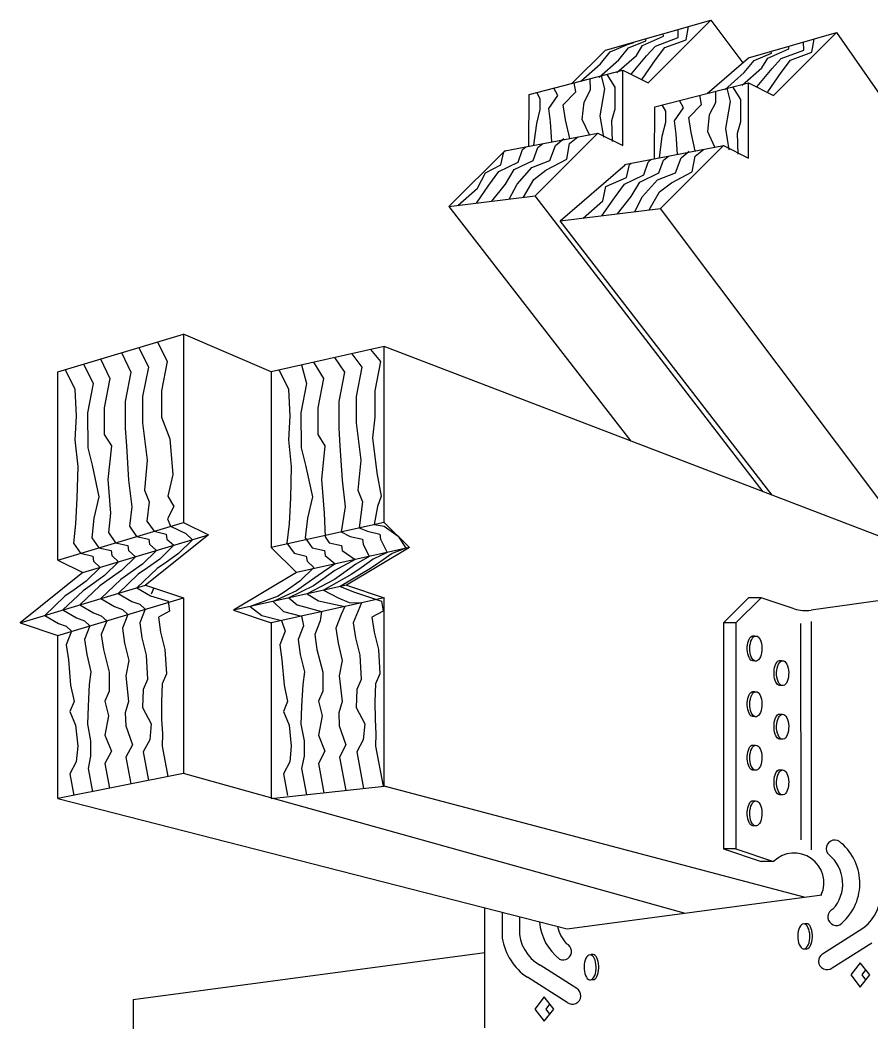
# Model space of a CAD drawing. Header units: inches. Extents: x -25328 to 8149, y -5530 to 4336.
# Drawn here: x -8637.3 to -8537.7, y 2073.1 to 2190.3 of the extents above; entities that cross this region are included whole.
import ezdxf

# ---------------------------------------------------------------- set-up
doc = ezdxf.new("R2010")
doc.units = ezdxf.units.IN
doc.header["$LTSCALE"] = 16
doc.header["$MEASUREMENT"] = 0
doc.layers.get('0').update_dxf_attribs({"linetype": 'CONTINUOUS'})
for name, color, linetype in [('HATCH', 8, 'CONTINUOUS'), ('wall-external', 6, 'CONTINUOUS'), ('WALLS EXT', 6, 'CONTINUOUS')]:
    doc.layers.add(name, color=color, linetype=linetype)

# ---------------------------------------------------------------- blocks, each defined once
blk = doc.blocks.new('A$C7842111F')
blk.add_lwpolyline([(0.1029, 0.0664), (0.0514, 0.1329), (0, 0.0664), (0.0514, 0)], close=True)
blk.add_lwpolyline([(0.0818, 0.0392), (0.0608, 0.0664), (0.0818, 0.0936)])
blk = doc.blocks.new('A$C4BAD0ED7')
blk.add_blockref('A$C7842111F', (0, 0))

msp = doc.modelspace()

# ---------------------------------------------------------------- linework, layer by layer
at = {"layer": 'HATCH'}
for p, q in [((-8594.72133305, 2122.79599929), (-8607.9336007, 2119.85993981)), ((-8618.20980888, 2102.24358293), (-8632.89010627, 2099.30752345))]:
    msp.add_line(p, q, dxfattribs=at)
for points in [[(-8565.81489944, 2184.02153785), (-8564.08319332, 2186.13361152), (-8563.00319984, 2187.28062093), (-8560.36294247, 2188.28728611), (-8560.38731621, 2189.22972262)], [(-8564.57297548, 2183.40057587), (-8563.00319984, 2185.66131348), (-8561.94045217, 2187.11117847), (-8559.42572251, 2188.02280365), (-8559.17044367, 2189.57740049)], [(-8571.74034351, 2183.19172491), (-8569.44531839, 2185.21554849), (-8568.30277926, 2186.62224458), (-8566.28838654, 2187.45747317), (-8565.5352953, 2187.70178333)], [(-8569.61324474, 2183.64768792), (-8567.31821962, 2185.67151149), (-8566.17568049, 2187.07820758), (-8564.16128777, 2187.91343618), (-8564.16739812, 2188.14969922)], [(-8567.55269767, 2184.17688138), (-8565.25767255, 2186.20070496), (-8564.55569077, 2187.34809227), (-8562.1007407, 2188.44262964), (-8562.10837946, 2188.73799026)], [(-8551.13460204, 2182.55350811), (-8549.40289592, 2184.66558178), (-8548.32290245, 2185.81259119), (-8545.68264507, 2186.81925637), (-8545.70701881, 2187.76169288)], [(-8549.89267809, 2181.93254613), (-8548.32290245, 2184.19328374), (-8547.26015477, 2185.64314873), (-8544.74542512, 2186.55477391), (-8544.49014628, 2188.10937075)], [(-8554.93294735, 2182.17965818), (-8552.63792223, 2184.20348175), (-8551.4953831, 2185.61017784), (-8549.48099038, 2186.44540644), (-8549.48710072, 2186.68166948)], [(-8552.87240028, 2182.70885165), (-8550.57737516, 2184.73267522), (-8549.87539338, 2185.88006253), (-8547.42044331, 2186.9745999), (-8547.42808206, 2187.26996052)], [(-8573.04851319, 2176.48892798), (-8573.53313449, 2178.64431498), (-8573.80313261, 2180.39856444), (-8572.32475802, 2181.91773351), (-8572.51136782, 2182.99383266)], [(-8570.74691212, 2176.9264224), (-8571.57564687, 2178.71178566), (-8571.37314754, 2180.73592047), (-8570.63065295, 2182.1528139), (-8570.64248976, 2183.47380135)], [(-8569.07875404, 2176.63519535), (-8569.4831597, 2179.11661302), (-8569.1456618, 2181.14074716), (-8568.94316346, 2182.28775658), (-8569.3231808, 2183.81262868)], [(-8568.05285133, 2176.122244), (-8568.13316811, 2178.57684365), (-8567.734094, 2179.93174203), (-8567.72817043, 2182.49016992), (-8568.67365093, 2183.97944213)], [(-8577.22370791, 2175.69529593), (-8576.90811348, 2178.23948762), (-8576.5031158, 2179.85879507), (-8576.49995274, 2181.12410146), (-8576.90974912, 2181.86423233)], [(-8575.14229956, 2176.09093553), (-8575.28812376, 2178.44190097), (-8575.49062211, 2179.99373775), (-8574.41854439, 2181.51974106), (-8574.89567821, 2182.3814897)], [(-8556.06661472, 2175.45839266), (-8556.89534948, 2177.24375592), (-8556.69285015, 2179.26789073), (-8555.95035556, 2180.68478416), (-8555.96219236, 2182.00577161)], [(-8554.39845664, 2175.16716561), (-8554.80286231, 2177.64858328), (-8554.46536441, 2179.67271742), (-8554.26286606, 2180.81972684), (-8554.64288341, 2182.34459894)], [(-8553.37255394, 2174.65421426), (-8553.45287071, 2177.10881391), (-8553.0537966, 2178.46371229), (-8553.04787303, 2181.02214018), (-8553.99335354, 2182.51141239)], [(-8560.46200217, 2174.62290579), (-8560.60782637, 2176.97387123), (-8560.81032471, 2178.52570801), (-8559.738247, 2180.05171132), (-8560.21538082, 2180.91345996)], [(-8558.3682158, 2175.02089824), (-8558.85283709, 2177.17628524), (-8559.12283522, 2178.9305347), (-8557.64446063, 2180.44970378), (-8557.83107043, 2181.52580292)], [(-8562.54341052, 2174.22726619), (-8562.22781608, 2176.77145788), (-8561.82281841, 2178.39076533), (-8561.81965535, 2179.65607172), (-8562.22945172, 2180.39620259)], [(-8580.11386722, 2169.39683957), (-8579.20309899, 2171.15501779), (-8577.48134391, 2173.10744216), (-8575.35562354, 2173.92133465), (-8574.71386168, 2175.67134495), (-8573.75256418, 2176.4626963)], [(-8578.46064327, 2169.60349256), (-8577.24561138, 2171.69478716), (-8575.82812001, 2172.77432523), (-8573.39813493, 2174.05627666), (-8573.06063773, 2175.87799794), (-8572.09934023, 2176.66934929)], [(-8586.136862, 2168.64396522), (-8583.84183688, 2170.6677888), (-8582.8826877, 2172.45330491), (-8581.09308782, 2173.38156528), (-8580.73685646, 2174.9184706), (-8580.5646376, 2175.06024318)], [(-8583.96028071, 2168.91603788), (-8582.51057821, 2171.02007511), (-8581.3277574, 2172.62664048), (-8579.06810043, 2173.7189213), (-8578.56027517, 2175.19054326), (-8578.16431415, 2175.51650301)], [(-8582.15752587, 2169.14138224), (-8580.55309059, 2171.15501779), (-8579.52500256, 2172.85198483), (-8577.31311116, 2173.92133465), (-8576.75752033, 2175.41588762), (-8576.17624472, 2175.8944005)], [(-8565.43356983, 2167.92880983), (-8564.5228016, 2169.68698805), (-8562.80104651, 2171.63941242), (-8560.67532615, 2172.45330491), (-8560.03356429, 2174.20331521), (-8559.07226679, 2174.99466656)], [(-8563.78034588, 2168.13546282), (-8562.56531398, 2170.22675742), (-8561.14782261, 2171.30629549), (-8558.71783754, 2172.58824692), (-8558.38034033, 2174.40996821), (-8557.41904283, 2175.20131955)], [(-8569.27998332, 2167.44800814), (-8567.83028081, 2169.55204537), (-8566.64746, 2171.15861074), (-8564.38780303, 2172.25089156), (-8563.87997777, 2173.72251352), (-8563.48401675, 2174.04847327)], [(-8567.47722848, 2167.6733525), (-8565.8727932, 2169.68698805), (-8564.84470516, 2171.38395509), (-8562.63281376, 2172.45330491), (-8562.07722293, 2173.94785788), (-8561.49594732, 2174.42637076)], [(-8571.4565646, 2167.17593548), (-8569.16153948, 2169.19975906), (-8568.82404129, 2170.88653808), (-8566.41279043, 2171.91353554), (-8566.05655906, 2173.45044086), (-8565.88434021, 2173.59221344)], [(-8621.22554095, 2152.7199042), (-8620.10896235, 2150.42387858), (-8620.77959349, 2146.98834177), (-8620.77959349, 2143.88797922), (-8619.77364678, 2141.37417162), (-8619.43833121, 2137.18449273), (-8620.02513321, 2134.67068513), (-8619.3226408, 2133.44711084), (-8620.07710009, 2132.02262024), (-8619.69996647, 2131.15713045), (-8617.92941065, 2130.31341844), (-8617.13061849, 2129.57908726), (-8618.76770007, 2127.96719797), (-8620.19279149, 2126.9616752), (-8621.28256734, 2126.20753312), (-8623.6336734, 2123.95809644), (-8622.03702663, 2123.023377), (-8619.99327194, 2122.38635766), (-8619.82561366, 2121.21324776), (-8621.11490906, 2120.5095694), (-8620.86342263, 2118.74990388), (-8620.36044878, 2116.73885766), (-8620.19279149, 2113.88987581), (-8620.69576435, 2112.7167659), (-8620.77959349, 2110.62192612), (-8620.74773123, 2108.56041686), (-8620.66390308, 2106.8845449), (-8620.69576435, 2105.42672379), (-8620.03335146, 2101.87887442)], [(-8625.44762275, 2151.45327966), (-8624.33104415, 2149.15725404), (-8625.00167529, 2145.72171723), (-8625.00167529, 2142.62135468), (-8624.85534821, 2140.56956582), (-8624.60386079, 2136.54747339), (-8624.24721501, 2133.40406059), (-8624.49870243, 2131.14163368), (-8623.66826323, 2129.96664142), (-8622.23532159, 2129.63334885), (-8622.15149245, 2129.0467939), (-8621.35270029, 2128.31246272), (-8622.98978187, 2126.70057343), (-8624.41487329, 2125.69505066), (-8625.50464914, 2124.94090858), (-8627.8557552, 2122.6914719), (-8626.25910843, 2121.75675246), (-8625.33699086, 2121.42157753), (-8624.70375094, 2120.84781667), (-8625.33699086, 2119.24294486), (-8625.08550443, 2117.48327934), (-8624.58253058, 2115.47223312), (-8624.93917636, 2113.67182496), (-8624.60386079, 2110.65525597), (-8625.00167529, 2109.35530158), (-8624.93917636, 2107.80627411), (-8624.16338686, 2105.58459052), (-8624.91784615, 2104.16009925), (-8624.33142535, 2101.01925964)], [(-8623.41734938, 2152.06236167), (-8622.30077078, 2149.76633605), (-8622.97140192, 2146.33079924), (-8622.97140192, 2143.23043669), (-8622.42431007, 2138.89369386), (-8622.75962565, 2135.37436349), (-8622.21694164, 2134.0131426), (-8622.46842906, 2131.75071569), (-8621.63798986, 2130.57572343), (-8620.20504822, 2130.24243086), (-8620.12121908, 2129.65587591), (-8619.32242692, 2128.92154473), (-8620.9595085, 2127.30965544), (-8622.38459992, 2126.30413267), (-8623.47437577, 2125.54999059), (-8625.82548183, 2123.30055391), (-8624.22883506, 2122.36583447), (-8623.30671749, 2122.03065955), (-8622.67347757, 2121.45689868), (-8623.30671749, 2119.85202687), (-8623.05523106, 2118.09236135), (-8622.55225721, 2116.08131514), (-8622.38459992, 2113.23233328), (-8622.88757278, 2112.05922337), (-8622.97140192, 2109.9643836), (-8621.96545521, 2108.03713095), (-8622.13311349, 2106.19367253), (-8622.88757278, 2104.76918127), (-8622.26460965, 2101.43262278)], [(-8596.33492582, 2151.7980179), (-8595.15245678, 2150.42387858), (-8595.82308792, 2146.98834177), (-8595.82308792, 2143.88797922), (-8596.10203535, 2141.49129503), (-8595.5990615, 2137.3854097), (-8595.06862764, 2134.67068513), (-8595.51523335, 2133.44711084), (-8595.91289292, 2131.33938664), (-8594.7434609, 2131.15713045), (-8593.10647958, 2129.98932425), (-8592.20590026, 2128.57464565), (-8593.8111945, 2127.96719797), (-8595.23628592, 2126.9616752), (-8596.32606177, 2126.20753312), (-8599.8729206, 2124.09791828), (-8598.22210293, 2123.46266831), (-8595.03676637, 2122.38635766), (-8594.86910809, 2121.21324776), (-8596.15840349, 2120.5095694), (-8595.90691706, 2118.74990388), (-8595.40394321, 2116.73885766), (-8595.23628592, 2113.88987581), (-8595.73925878, 2112.7167659), (-8595.82308792, 2110.62192612), (-8595.79122566, 2108.56041686), (-8595.70739751, 2106.8845449), (-8595.73925878, 2105.42672379), (-8594.86780799, 2100.7592782)], [(-8627.90855763, 2150.71499919), (-8626.79197903, 2148.41897358), (-8627.46261017, 2144.98343677), (-8627.46261017, 2141.88307421), (-8626.61575421, 2140.56956582), (-8627.03489892, 2136.63126696), (-8626.70814989, 2132.66578012), (-8626.95963731, 2130.40335322), (-8626.12919812, 2129.22836095), (-8624.69625647, 2128.89506839), (-8624.61242733, 2128.30851344), (-8623.81363517, 2127.57418225), (-8625.45071675, 2125.96229296), (-8626.87580817, 2124.95677019), (-8627.96558402, 2124.20262811), (-8630.31669008, 2121.95319143), (-8628.72004331, 2121.01847199), (-8627.79792574, 2120.68329707), (-8627.16468583, 2120.1095362), (-8627.79792574, 2118.50466439), (-8627.54643931, 2116.74499887), (-8626.86724163, 2114.09079278), (-8626.87580817, 2111.8849708), (-8627.37878103, 2110.7118609), (-8626.95106978, 2108.97938468), (-8627.37021449, 2106.71695777), (-8626.62432174, 2104.84631005), (-8627.37878103, 2103.42181879), (-8626.83665393, 2100.51821392)], [(-8602.98290882, 2150.32068835), (-8601.83547346, 2148.41897358), (-8602.5061046, 2144.98343677), (-8602.5061046, 2141.88307421), (-8601.65924863, 2140.56956582), (-8602.07839334, 2136.63126696), (-8601.75164432, 2132.66578012), (-8601.64469539, 2129.89619996), (-8601.17269254, 2129.22836095), (-8599.7397509, 2128.89506839), (-8599.65592176, 2128.30851344), (-8598.12608863, 2127.25904823), (-8600.49421118, 2125.96229296), (-8601.9193026, 2124.95677019), (-8603.00907845, 2124.20262811), (-8605.87299321, 2122.76456882), (-8604.89104898, 2121.95176678), (-8602.04399699, 2121.16874063), (-8602.20818026, 2120.1095362), (-8602.84142017, 2118.50466439), (-8602.58993374, 2116.74499887), (-8601.91073605, 2114.09079278), (-8601.9193026, 2111.8849708), (-8602.42227546, 2110.7118609), (-8601.9945642, 2108.97938468), (-8602.41370891, 2106.71695777), (-8601.66781617, 2104.84631005), (-8602.42227546, 2103.42181879), (-8601.78172532, 2099.99106516)], [(-8600.55980536, 2150.85915578), (-8599.37453858, 2149.15725404), (-8600.04516972, 2145.72171723), (-8600.04516972, 2142.62135468), (-8599.89884263, 2140.56956582), (-8599.64735521, 2136.54747339), (-8599.29070944, 2133.40406059), (-8599.76500289, 2130.4833622), (-8598.71175766, 2129.96664142), (-8597.27881602, 2129.63334885), (-8597.19498688, 2129.0467939), (-8596.49291952, 2127.6219747), (-8598.0332763, 2126.70057343), (-8599.45836772, 2125.69505066), (-8600.54814357, 2124.94090858), (-8603.75168111, 2123.23597151), (-8602.42606948, 2122.43531519), (-8599.33684656, 2121.77032962), (-8599.74724537, 2120.84781667), (-8600.38048529, 2119.24294486), (-8600.12899886, 2117.48327934), (-8599.62602501, 2115.47223312), (-8599.98267078, 2113.67182496), (-8599.64735521, 2110.65525597), (-8600.04516972, 2109.35530158), (-8599.98267078, 2107.80627411), (-8599.20688129, 2105.58459052), (-8599.96134058, 2104.16009925), (-8599.23576424, 2100.27394973)], [(-8598.50063298, 2151.31674965), (-8597.3442652, 2149.76633605), (-8598.01489634, 2146.33079924), (-8598.01489634, 2143.23043669), (-8597.4678045, 2138.89369386), (-8597.80312007, 2135.37436349), (-8597.26043606, 2134.0131426), (-8597.64369079, 2130.95476489), (-8596.68148429, 2130.57572343), (-8595.24854264, 2130.24243086), (-8595.1647135, 2129.65587591), (-8594.38935194, 2128.08943416), (-8596.00300292, 2127.30965544), (-8597.42809434, 2126.30413267), (-8598.51787019, 2125.54999059), (-8601.84337024, 2123.66004059), (-8600.12935957, 2122.79724482), (-8598.83601085, 2122.2399768), (-8597.39304665, 2122.20228515), (-8598.35021191, 2119.85202687), (-8598.09872548, 2118.09236135), (-8597.59575163, 2116.08131514), (-8597.42809434, 2113.23233328), (-8597.9310672, 2112.05922337), (-8598.01489634, 2109.9643836), (-8597.00894963, 2108.03713095), (-8597.17660791, 2106.19367253), (-8597.9310672, 2104.76918127), (-8597.13534419, 2100.50732973)], [(-8632.00760707, 2149.48528436), (-8630.89102847, 2147.18925875), (-8630.72337118, 2144.00510263), (-8630.89102847, 2141.23991434), (-8630.5557129, 2138.13955178), (-8630.63954204, 2134.45263428), (-8630.80719933, 2131.43606529), (-8631.05868675, 2129.17363838), (-8630.22824755, 2127.99864612), (-8628.79530591, 2127.66535356), (-8628.71147677, 2127.07879861), (-8627.91268461, 2126.34446742), (-8629.54976619, 2124.73257813), (-8630.97485761, 2123.72705536), (-8632.06463346, 2122.97291328), (-8634.41573952, 2120.7234766), (-8632.81909275, 2119.78875716), (-8631.89697518, 2119.45358224), (-8631.26373526, 2118.87982137), (-8631.89697518, 2117.27494956), (-8631.64548875, 2115.51528404), (-8631.39400232, 2112.58250862), (-8630.97485761, 2110.65525597), (-8631.47783047, 2109.48214607), (-8630.80719933, 2107.89006768), (-8630.5557129, 2105.46005364), (-8630.72337118, 2103.61659522), (-8631.47783047, 2102.19210396), (-8631.00948104, 2099.6836485)], [(-8629.86964366, 2150.12667338), (-8628.75306506, 2147.83064777), (-8629.4236962, 2144.39511096), (-8629.38210791, 2140.31818513), (-8628.87913505, 2138.30713891), (-8628.08243392, 2134.59126192), (-8628.66923592, 2132.07745432), (-8628.92072334, 2129.81502741), (-8628.09028414, 2128.64003514), (-8626.6573425, 2128.30674258), (-8626.57351336, 2127.72018763), (-8625.7747212, 2126.98585644), (-8627.41180278, 2125.37396716), (-8628.8368942, 2124.36844438), (-8629.92667005, 2123.6143023), (-8632.27777611, 2121.36486562), (-8630.68112934, 2120.43014619), (-8629.75901177, 2120.09497126), (-8629.12577185, 2119.52121039), (-8629.75901177, 2117.91633859), (-8629.50752534, 2116.15667307), (-8629.00455149, 2114.14562685), (-8629.21445062, 2112.66630218), (-8629.33986706, 2110.12353509), (-8629.4236962, 2108.02869531), (-8629.04679234, 2106.04660926), (-8629.04679234, 2104.28694374), (-8629.33986706, 2102.83349298), (-8628.83303701, 2100.11893731)], [(-8607.0511015, 2149.48528436), (-8605.9345229, 2147.18925875), (-8605.76686561, 2144.00510263), (-8605.9345229, 2141.23991434), (-8605.59920733, 2138.13955178), (-8605.68303647, 2134.45263428), (-8605.85069376, 2131.43606529), (-8606.10218118, 2129.17363838), (-8605.27174198, 2127.99864612), (-8603.83880034, 2127.66535356), (-8603.7549712, 2127.07879861), (-8602.95617903, 2126.34446742), (-8604.59326062, 2124.73257813), (-8606.01835204, 2123.72705536), (-8607.10812789, 2122.97291328), (-8610.38191958, 2121.76258518), (-8609.05151058, 2120.72024612), (-8606.74817993, 2120.12336664), (-8606.30722969, 2118.87982137), (-8606.94046961, 2117.27494956), (-8606.68898318, 2115.51528404), (-8606.43749675, 2112.58250862), (-8606.01835204, 2110.65525597), (-8606.5213249, 2109.48214607), (-8605.85069376, 2107.89006768), (-8605.59920733, 2105.46005364), (-8605.76686561, 2103.61659522), (-8606.5213249, 2102.19210396), (-8606.05297547, 2099.6836485)], [(-8604.41191519, 2150.00313138), (-8603.79655949, 2147.83064777), (-8604.46719063, 2144.39511096), (-8604.42560234, 2140.31818513), (-8603.92262948, 2138.30713891), (-8603.12592835, 2134.59126192), (-8603.71273035, 2132.07745432), (-8603.96421777, 2129.81502741), (-8603.13377857, 2128.64003514), (-8601.70083693, 2128.30674258), (-8601.61700779, 2127.72018763), (-8600.46040168, 2126.740312), (-8602.45529721, 2125.37396716), (-8603.88038863, 2124.36844438), (-8604.97016448, 2123.6143023), (-8607.69251367, 2122.36023094), (-8606.5105257, 2121.20095015), (-8604.40496072, 2120.64408203), (-8604.16926628, 2119.52121039), (-8604.8025062, 2117.91633859), (-8604.55101977, 2116.15667307), (-8604.04804592, 2114.14562685), (-8604.25794505, 2112.66630218), (-8604.38336149, 2110.12353509), (-8604.46719063, 2108.02869531), (-8604.09028677, 2106.04660926), (-8604.09028677, 2104.28694374), (-8604.38336149, 2102.83349298), (-8603.81056757, 2099.76563825)], [(-8621.65806702, 2123.94541867), (-8621.96361075, 2123.21951706)]]:
    msp.add_lwpolyline(points, dxfattribs=at)
at = {"layer": 'wall-external', "color": 1}
for p, q in [((-8568.88400963, 2186.80209593), (-8556.55255982, 2190.3253673)), ((-8556.55255982, 2190.3253673), (-8563.89270852, 2182.98521861)), ((-8556.55255982, 2190.3253673), (-8552.81575685, 2185.34296334)), ((-8552.1484706, 2185.92127809), (-8541.87226242, 2188.85733756)), ((-8549.21241112, 2181.51718887), (-8541.87226242, 2188.85733756)), ((-8541.87226242, 2188.85733756), (-8487.55516206, 2111.05176137)), ((-8572.75478869, 2182.93131687), (-8568.88400963, 2186.80209593)), ((-8556.96290749, 2181.74876612), (-8552.1484706, 2185.92127809)), ((-8577.77934681, 2181.64090066), (-8566.828768, 2184.45324835)), ((-8566.828768, 2175.64506991), (-8566.828768, 2184.45324835)), ((-8566.828768, 2184.45324835), (-8563.89270852, 2182.98521861)), ((-8563.09904941, 2180.17287092), (-8552.1484706, 2182.98521861)), ((-8552.1484706, 2174.17704017), (-8552.1484706, 2182.98521861)), ((-8552.1484706, 2182.98521861), (-8549.21241112, 2181.51718887)), ((-8577.82159174, 2175.58164859), (-8577.77934681, 2181.64090066)), ((-8563.14129434, 2174.11361885), (-8563.09904941, 2180.17287092)), ((-8580.64023146, 2175.0458741), (-8569.76482747, 2177.11309965)), ((-8569.76482747, 2177.11309965), (-8577.10497617, 2169.77295095)), ((-8569.76482747, 2177.11309965), (-8566.828768, 2175.64506991)), ((-8587.17146581, 2168.51463975), (-8580.64023146, 2175.0458741)), ((-8566.64477679, 2173.44766764), (-8555.08453008, 2175.64506991)), ((-8562.42467878, 2168.30492121), (-8555.08453008, 2175.64506991)), ((-8555.08453008, 2175.64506991), (-8552.1484706, 2174.17704017)), ((-8574.16891669, 2166.83689147), (-8566.57322345, 2173.41982561)), ((-8587.17146581, 2168.51463975), (-8577.10497617, 2169.77295095)), ((-8550.42469803, 2135.16610393), (-8577.10497617, 2169.77295095)), ((-8587.17146581, 2168.51463975), (-8565.89410103, 2141.09957358)), ((-8574.16891669, 2166.83689147), (-8562.42467878, 2168.30492121)), ((-8532.37947396, 2128.24464813), (-8562.42467878, 2168.30492121)), ((-8549.38909435, 2134.76888608), (-8574.16891669, 2166.83689147)), ((-8632.89010627, 2149.2205346), (-8618.20980888, 2153.62462382)), ((-8618.20980888, 2153.62462382), (-8618.20980888, 2131.60417772)), ((-8607.9336007, 2149.2205346), (-8618.20980888, 2153.62462382)), ((-8594.72133305, 2152.15659408), (-8607.9336007, 2149.2205346)), ((-8594.72133305, 2131.60417772), (-8594.72133305, 2152.15659408)), ((-8527.91462395, 2126.53210292), (-8594.72133305, 2152.15659408)), ((-8632.89010627, 2127.2000885), (-8632.89010627, 2149.2205346)), ((-8607.9336007, 2149.2205346), (-8607.9336007, 2128.66811824)), ((-8632.89010627, 2127.2000885), (-8618.20980888, 2131.60417772)), ((-8618.20980888, 2131.60417772), (-8615.2737494, 2130.13614798)), ((-8594.72133305, 2131.60417772), (-8607.9336007, 2128.66811824)), ((-8594.72133305, 2131.60417772), (-8591.78527357, 2128.66811824)), ((-8629.95404679, 2125.73205877), (-8615.2737494, 2130.13614798)), ((-8615.2737494, 2130.13614798), (-8622.6138981, 2124.26402903)), ((-8607.9336007, 2128.66811824), (-8604.99754122, 2125.73205877)), ((-8591.78527357, 2128.66811824), (-8604.99754122, 2125.73205877)), ((-8591.78527357, 2128.66811824), (-8599.12542226, 2124.26402903)), ((-8632.89010627, 2127.2000885), (-8629.95404679, 2125.73205877)), ((-8629.95404679, 2125.73205877), (-8637.29419549, 2119.85993981)), ((-8604.99754122, 2125.73205877), (-8612.33768992, 2121.32796955)), ((-8637.29419549, 2119.85993981), (-8622.6138981, 2124.26402903)), ((-8622.6138981, 2124.26402903), (-8618.20980888, 2122.79599929)), ((-8599.12542226, 2124.26402903), (-8612.33768992, 2121.32796955)), ((-8599.12542226, 2124.26402903), (-8594.72133305, 2122.79599929)), ((-8632.89010627, 2118.39191007), (-8618.20980888, 2122.79599929)), ((-8618.20980888, 2122.79599929), (-8618.20980888, 2102.24358293)), ((-8594.72133305, 2100.77555319), (-8594.72133305, 2122.79599929)), ((-8612.33768992, 2121.32796955), (-8607.9336007, 2119.85993981)), ((-8637.29419549, 2119.85993981), (-8632.89010627, 2118.39191007)), ((-8607.9336007, 2119.85993981), (-8607.9336007, 2099.30752345)), ((-8632.89010627, 2099.30752345), (-8632.89010627, 2118.39191007)), ((-8618.20980888, 2102.24358293), (-8632.89010627, 2099.30752345)), ((-8559.68113732, 2085.91000017), (-8618.20980888, 2102.24358293)), ((-8607.9336007, 2099.30752345), (-8594.72133305, 2100.77555319)), ((-8545.66098295, 2087.78898993), (-8594.72133305, 2100.77555319)), ((-8632.89010627, 2099.30752345), (-8573.35450772, 2084.07748661)), ((-8624.08192784, 2075.81904762), (-8582.96492211, 2081.32957416)), ((-8624.08192784, 2075.81904762), (-8624.08192784, 2064.07480971))]:
    msp.add_line(p, q, dxfattribs=at)
at = {"layer": 'WALLS EXT', "color": 6}
for p, q in [((-8552.1484706, 2122.79599929), (-8555.08453008, 2119.85993981)), ((-8550.68044086, 2122.79599929), (-8553.61650034, 2119.85993981)), ((-8550.68044086, 2122.79599929), (-8552.1484706, 2122.79599929)), ((-8546.79485744, 2121.50080481), (-8550.68044086, 2122.79599929)), ((-8534.53211373, 2122.79599929), (-8544.83531675, 2121.32411314)), ((-8555.08453008, 2119.85993981), (-8555.08453008, 2093.4354045)), ((-8553.61650034, 2119.85993981), (-8555.08453008, 2119.85993981)), ((-8553.61650034, 2119.85993981), (-8553.61650034, 2093.4354045)), ((-8546.05915543, 2119.78675532), (-8546.01857262, 2094.49164178)), ((-8544.83531675, 2120.03180381), (-8544.83531675, 2093.33336477)), ((-8553.61650034, 2093.4354045), (-8555.08453008, 2093.4354045)), ((-8555.08453008, 2093.4354045), (-8550.68044086, 2091.96737476)), ((-8553.61650034, 2093.4354045), (-8549.21241112, 2091.96737476)), ((-8549.21241112, 2091.96737476), (-8550.68044086, 2091.96737476)), ((-8573.35450772, 2084.07748661), (-8543.59556401, 2088.06579866)), ((-8582.96492211, 2072.52064739), (-8582.96492211, 2086.53596472)), ((-8580.93439274, 2086.01652697), (-8580.93376408, 2083.00825387)), ((-8578.92731266, 2085.50308788), (-8578.92629512, 2084.07553774)), ((-8543.48816052, 2081.16002916), (-8539.22099084, 2083.89869797)), ((-8542.37034494, 2079.51382307), (-8537.72257799, 2082.46266299)), ((-8572.22968514, 2077.11997363), (-8576.49685481, 2079.85864244)), ((-8573.34750072, 2075.47376754), (-8577.99526767, 2078.42260746))]:
    msp.add_line(p, q, dxfattribs=at)
at = {"layer": 'WALLS EXT', "color": 6, "extrusion": (0.874475, -0.000239757, 0.485071)}
for p, q in [((-8551.65511348, 2118.34076546), (-8551.403025, 2118.34069634)), ((-8551.40382694, 2115.41575881), (-8551.64932005, 2115.41582612)), ((-8548.52289566, 2115.46130325), (-8548.27080719, 2115.46123413)), ((-8551.65511348, 2111.83067643), (-8551.403025, 2111.83060731)), ((-8548.27160912, 2112.5362966), (-8548.51710223, 2112.53636391)), ((-8548.52289566, 2109.20160204), (-8548.27080719, 2109.20153292)), ((-8551.40382694, 2108.90566978), (-8551.64932005, 2108.90573709)), ((-8548.27160912, 2106.27659539), (-8548.51710223, 2106.2766627)), ((-8551.65511348, 2105.57097522), (-8551.403025, 2105.5709061)), ((-8551.40382694, 2102.64596857), (-8551.64932005, 2102.64603588)), ((-8548.52289566, 2102.69151301), (-8548.27080719, 2102.6914439)), ((-8548.27160912, 2099.76650636), (-8548.51710223, 2099.76657367)), ((-8551.65511348, 2099.06088619), (-8551.403025, 2099.06081708)), ((-8551.40382694, 2096.13587954), (-8551.64932005, 2096.13594685))]:
    msp.add_line(p, q, dxfattribs=at)
at = {"layer": 'WALLS EXT', "color": 6, "extrusion": (-0.874475, -0.000239757, 0.485071)}
for p, q in [((-8545.32172325, 2084.68698286), (-8545.57381172, 2084.68691374)), ((-8570.30179829, 2081.07375173), (-8570.55388676, 2081.07368261)), ((-8545.57300979, 2081.76197621), (-8545.32751668, 2081.76204351)), ((-8570.55308483, 2078.14874508), (-8570.30759172, 2078.14881239))]:
    msp.add_line(p, q, dxfattribs=at)
at = {"layer": 'WALLS EXT', "color": 6, "extrusion": (-1.94274e-16, 5.55644e-17, -1), "flags": 128}
for points in [[(8551.63441468, 2115.41550786), (8551.75747209, 2115.44036684), (8551.8763321, 2115.51418189), (8551.98694708, 2115.63443934), (8552.08555017, 2115.79704396), (8552.16878354, 2115.99645845), (8552.2338128, 2116.22589198), (8552.27842345, 2116.47753147), (8552.30109633, 2116.74280763), (8552.30105933, 2117.01268682), (8552.27831372, 2117.27797861), (8552.23363408, 2117.52964882), (8552.16854191, 2117.75912711), (8552.08525385, 2117.95859888), (8551.98660617, 2118.12127135), (8551.87595821, 2118.24160491), (8551.75707795, 2118.31550174), (8551.63401371, 2118.34044538)], [(8548.50219686, 2112.53604565), (8548.62525427, 2112.56090463), (8548.74411429, 2112.63471968), (8548.85472927, 2112.75497713), (8548.95333235, 2112.91758175), (8549.03656573, 2113.11699624), (8549.10159499, 2113.34642977), (8549.14620564, 2113.59806926), (8549.16887851, 2113.86334543), (8549.16884151, 2114.13322461), (8549.14609591, 2114.39851641), (8549.10141626, 2114.65018661), (8549.03632409, 2114.8796649), (8548.95303603, 2115.07913667), (8548.85438836, 2115.24180914), (8548.7437404, 2115.3621427), (8548.62486013, 2115.43603953), (8548.50179589, 2115.46098317)], [(8551.63441468, 2108.90541883), (8551.75747209, 2108.93027781), (8551.8763321, 2109.00409286), (8551.98694708, 2109.12435031), (8552.08555017, 2109.28695493), (8552.16878354, 2109.48636942), (8552.2338128, 2109.71580295), (8552.27842345, 2109.96744244), (8552.30109633, 2110.23271861), (8552.30105933, 2110.5025978), (8552.27831372, 2110.76788959), (8552.23363408, 2111.01955979), (8552.16854191, 2111.24903808), (8552.08525385, 2111.44850985), (8551.98660617, 2111.61118232), (8551.87595821, 2111.73151588), (8551.75707795, 2111.80541272), (8551.63401371, 2111.83035636)], [(8548.50219686, 2106.27634444), (8548.62525427, 2106.30120342), (8548.74411429, 2106.37501847), (8548.85472927, 2106.49527592), (8548.95333235, 2106.65788054), (8549.03656573, 2106.85729503), (8549.10159499, 2107.08672856), (8549.14620564, 2107.33836805), (8549.16887851, 2107.60364422), (8549.16884151, 2107.8735234), (8549.14609591, 2108.1388152), (8549.10141626, 2108.3904854), (8549.03632409, 2108.61996369), (8548.95303603, 2108.81943546), (8548.85438836, 2108.98210793), (8548.7437404, 2109.10244149), (8548.62486013, 2109.17633832), (8548.50179589, 2109.20128196)], [(8551.63441468, 2102.64571762), (8551.75747209, 2102.6705766), (8551.8763321, 2102.74439166), (8551.98694708, 2102.8646491), (8552.08555017, 2103.02725372), (8552.16878354, 2103.22666821), (8552.2338128, 2103.45610174), (8552.27842345, 2103.70774123), (8552.30109633, 2103.9730174), (8552.30105933, 2104.24289659), (8552.27831372, 2104.50818838), (8552.23363408, 2104.75985858), (8552.16854191, 2104.98933687), (8552.08525385, 2105.18880864), (8551.98660617, 2105.35148111), (8551.87595821, 2105.47181467), (8551.75707795, 2105.54571151), (8551.63401371, 2105.57065515)], [(8548.50219686, 2099.76625541), (8548.62525427, 2099.79111439), (8548.74411429, 2099.86492945), (8548.85472927, 2099.9851869), (8548.95333235, 2100.14779152), (8549.03656573, 2100.347206), (8549.10159499, 2100.57663953), (8549.14620564, 2100.82827902), (8549.16887851, 2101.09355519), (8549.16884151, 2101.36343438), (8549.14609591, 2101.62872617), (8549.10141626, 2101.88039637), (8549.03632409, 2102.10987466), (8548.95303603, 2102.30934643), (8548.85438836, 2102.4720189), (8548.7437404, 2102.59235246), (8548.62486013, 2102.6662493), (8548.50179589, 2102.69119294)], [(8551.63441468, 2096.13562859), (8551.75747209, 2096.16048757), (8551.8763321, 2096.23430263), (8551.98694708, 2096.35456008), (8552.08555017, 2096.5171647), (8552.16878354, 2096.71657918), (8552.2338128, 2096.94601271), (8552.27842345, 2097.1976522), (8552.30109633, 2097.46292837), (8552.30105933, 2097.73280756), (8552.27831372, 2097.99809935), (8552.23363408, 2098.24976956), (8552.16854191, 2098.47924785), (8552.08525385, 2098.67871961), (8551.98660617, 2098.84139208), (8551.87595821, 2098.96172564), (8551.75707795, 2099.03562248), (8551.63401371, 2099.06056612)]]:
    msp.add_lwpolyline(points, dxfattribs=at)
at = {"layer": 'WALLS EXT', "color": 6, "extrusion": (0, 0, -1), "flags": 128}
for points in [[(8551.29073265, 2118.31259454), (8551.15667951, 2118.28613825), (8551.02748228, 2118.20778074), (8550.90781047, 2118.08035404), (8550.80198933, 2117.90846368), (8550.71384352, 2117.69832223), (8550.64655885, 2117.45752476), (8550.60256717, 2117.1947743), (8550.58345846, 2116.91956734), (8550.58992334, 2116.64185059), (8550.62172817, 2116.37166144), (8550.67772343, 2116.11876524), (8550.75588532, 2115.89230232), (8550.85338884, 2115.70045763), (8550.96670998, 2115.55016495), (8551.09175302, 2115.44685623), (8551.22399856, 2115.39426533), (8551.35866692, 2115.39429302), (8551.49089082, 2115.4469383), (8551.61589136, 2115.55029844), (8551.72915068, 2115.70063771), (8551.8265753, 2115.89252249), (8551.90464404, 2116.11901753), (8551.96053529, 2116.37193674), (8551.992229, 2116.64213894), (8551.99857967, 2116.91985833), (8551.97935778, 2117.19505741), (8551.93525805, 2117.45778975), (8551.86787436, 2117.69855954), (8551.77964213, 2117.90866471), (8551.67375031, 2118.08051154), (8551.5540261, 2118.20788901), (8551.42479665, 2118.28619339)], [(8548.15851483, 2115.43313233), (8548.0244617, 2115.40667605), (8547.89526446, 2115.32831853), (8547.77559265, 2115.20089183), (8547.66977151, 2115.02900147), (8547.5816257, 2114.81886002), (8547.51434103, 2114.57806255), (8547.47034936, 2114.31531209), (8547.45124064, 2114.04010513), (8547.45770553, 2113.76238838), (8547.48951035, 2113.49219923), (8547.54550562, 2113.23930303), (8547.6236675, 2113.01284011), (8547.72117103, 2112.82099542), (8547.83449217, 2112.67070274), (8547.9595352, 2112.56739402), (8548.09178074, 2112.51480312), (8548.2264491, 2112.51483082), (8548.35867301, 2112.5674761), (8548.48367354, 2112.67083623), (8548.59693286, 2112.82117551), (8548.69435748, 2113.01306028), (8548.77242623, 2113.23955533), (8548.82831748, 2113.49247453), (8548.86001119, 2113.76267673), (8548.86636186, 2114.04039612), (8548.84713996, 2114.3155952), (8548.80304023, 2114.57832754), (8548.73565654, 2114.81909733), (8548.64742431, 2115.0292025), (8548.54153249, 2115.20104933), (8548.42180828, 2115.3284268), (8548.29257883, 2115.40673118)], [(8551.29073265, 2111.80250551), (8551.15667951, 2111.77604923), (8551.02748228, 2111.69769171), (8550.90781047, 2111.57026501), (8550.80198933, 2111.39837465), (8550.71384352, 2111.18823321), (8550.64655885, 2110.94743573), (8550.60256717, 2110.68468527), (8550.58345846, 2110.40947832), (8550.58992334, 2110.13176156), (8550.62172817, 2109.86157242), (8550.67772343, 2109.60867622), (8550.75588532, 2109.38221329), (8550.85338884, 2109.19036861), (8550.96670998, 2109.04007592), (8551.09175302, 2108.9367672), (8551.22399856, 2108.88417631), (8551.35866692, 2108.884204), (8551.49089082, 2108.93684928), (8551.61589136, 2109.04020941), (8551.72915068, 2109.19054869), (8551.8265753, 2109.38243346), (8551.90464404, 2109.60892851), (8551.96053529, 2109.86184771), (8551.992229, 2110.13204992), (8551.99857967, 2110.40976931), (8551.97935778, 2110.68496838), (8551.93525805, 2110.94770072), (8551.86787436, 2111.18847051), (8551.77964213, 2111.39857569), (8551.67375031, 2111.57042251), (8551.5540261, 2111.69779999), (8551.42479665, 2111.77610436)], [(8548.15851483, 2109.17343112), (8548.0244617, 2109.14697484), (8547.89526446, 2109.06861732), (8547.77559265, 2108.94119062), (8547.66977151, 2108.76930026), (8547.5816257, 2108.55915881), (8547.51434103, 2108.31836134), (8547.47034936, 2108.05561088), (8547.45124064, 2107.78040392), (8547.45770553, 2107.50268717), (8547.48951035, 2107.23249802), (8547.54550562, 2106.97960183), (8547.6236675, 2106.7531389), (8547.72117103, 2106.56129421), (8547.83449217, 2106.41100153), (8547.9595352, 2106.30769281), (8548.09178074, 2106.25510191), (8548.2264491, 2106.25512961), (8548.35867301, 2106.30777489), (8548.48367354, 2106.41113502), (8548.59693286, 2106.5614743), (8548.69435748, 2106.75335907), (8548.77242623, 2106.97985412), (8548.82831748, 2107.23277332), (8548.86001119, 2107.50297552), (8548.86636186, 2107.78069491), (8548.84713996, 2108.05589399), (8548.80304023, 2108.31862633), (8548.73565654, 2108.55939612), (8548.64742431, 2108.76950129), (8548.54153249, 2108.94134812), (8548.42180828, 2109.06872559), (8548.29257883, 2109.14702997)], [(8551.29073265, 2105.5428043), (8551.15667951, 2105.51634802), (8551.02748228, 2105.4379905), (8550.90781047, 2105.3105638), (8550.80198933, 2105.13867344), (8550.71384352, 2104.928532), (8550.64655885, 2104.68773452), (8550.60256717, 2104.42498406), (8550.58345846, 2104.14977711), (8550.58992334, 2103.87206035), (8550.62172817, 2103.60187121), (8550.67772343, 2103.34897501), (8550.75588532, 2103.12251208), (8550.85338884, 2102.9306674), (8550.96670998, 2102.78037471), (8551.09175302, 2102.67706599), (8551.22399856, 2102.6244751), (8551.35866692, 2102.62450279), (8551.49089082, 2102.67714807), (8551.61589136, 2102.7805082), (8551.72915068, 2102.93084748), (8551.8265753, 2103.12273225), (8551.90464404, 2103.3492273), (8551.96053529, 2103.6021465), (8551.992229, 2103.87234871), (8551.99857967, 2104.1500681), (8551.97935778, 2104.42526717), (8551.93525805, 2104.68799951), (8551.86787436, 2104.9287693), (8551.77964213, 2105.13887448), (8551.67375031, 2105.3107213), (8551.5540261, 2105.43809878), (8551.42479665, 2105.51640315)], [(8548.15851483, 2102.66334209), (8548.0244617, 2102.63688581), (8547.89526446, 2102.55852829), (8547.77559265, 2102.43110159), (8547.66977151, 2102.25921123), (8547.5816257, 2102.04906979), (8547.51434103, 2101.80827231), (8547.47034936, 2101.54552185), (8547.45124064, 2101.2703149), (8547.45770553, 2100.99259814), (8547.48951035, 2100.722409), (8547.54550562, 2100.4695128), (8547.6236675, 2100.24304988), (8547.72117103, 2100.05120519), (8547.83449217, 2099.9009125), (8547.9595352, 2099.79760379), (8548.09178074, 2099.74501289), (8548.2264491, 2099.74504058), (8548.35867301, 2099.79768586), (8548.48367354, 2099.90104599), (8548.59693286, 2100.05138527), (8548.69435748, 2100.24327004), (8548.77242623, 2100.46976509), (8548.82831748, 2100.72268429), (8548.86001119, 2100.9928865), (8548.86636186, 2101.27060589), (8548.84713996, 2101.54580496), (8548.80304023, 2101.8085373), (8548.73565654, 2102.04930709), (8548.64742431, 2102.25941227), (8548.54153249, 2102.43125909), (8548.42180828, 2102.55863657), (8548.29257883, 2102.63694094)], [(8551.29073265, 2099.03271527), (8551.15667951, 2099.00625899), (8551.02748228, 2098.92790148), (8550.90781047, 2098.80047477), (8550.80198933, 2098.62858442), (8550.71384352, 2098.41844297), (8550.64655885, 2098.17764549), (8550.60256717, 2097.91489503), (8550.58345846, 2097.63968808), (8550.58992334, 2097.36197133), (8550.62172817, 2097.09178218), (8550.67772343, 2096.83888598), (8550.75588532, 2096.61242306), (8550.85338884, 2096.42057837), (8550.96670998, 2096.27028568), (8551.09175302, 2096.16697697), (8551.22399856, 2096.11438607), (8551.35866692, 2096.11441376), (8551.49089082, 2096.16705904), (8551.61589136, 2096.27041917), (8551.72915068, 2096.42075845), (8551.8265753, 2096.61264322), (8551.90464404, 2096.83913827), (8551.96053529, 2097.09205748), (8551.992229, 2097.36225968), (8551.99857967, 2097.63997907), (8551.97935778, 2097.91517814), (8551.93525805, 2098.17791049), (8551.86787436, 2098.41868027), (8551.77964213, 2098.62878545), (8551.67375031, 2098.80063227), (8551.5540261, 2098.92800975), (8551.42479665, 2099.00631412)]]:
    msp.add_lwpolyline(points, close=True, dxfattribs=at)
at = {"layer": 'WALLS EXT', "color": 6, "flags": 128}
for points in [[(-8545.68610408, 2084.65881194), (-8545.82015721, 2084.63235565), (-8545.94935445, 2084.55399814), (-8546.06902626, 2084.42657144), (-8546.1748474, 2084.25468108), (-8546.26299321, 2084.04453963), (-8546.33027788, 2083.80374216), (-8546.37426956, 2083.5409917), (-8546.39337827, 2083.26578474), (-8546.38691339, 2082.98806799), (-8546.35510856, 2082.71787884), (-8546.29911329, 2082.46498264), (-8546.22095141, 2082.23851972), (-8546.12344789, 2082.04667503), (-8546.01012675, 2081.89638235), (-8545.88508371, 2081.79307363), (-8545.75283817, 2081.74048273), (-8545.61816981, 2081.74051042), (-8545.48594591, 2081.7931557), (-8545.36094537, 2081.89651584), (-8545.24768605, 2082.04685511), (-8545.15026143, 2082.23873989), (-8545.07219269, 2082.46523493), (-8545.01630143, 2082.71815414), (-8544.98460773, 2082.98835634), (-8544.97825705, 2083.26607573), (-8544.99747895, 2083.5412748), (-8545.04157868, 2083.80400715), (-8545.10896237, 2084.04477693), (-8545.1971946, 2084.25488211), (-8545.30308642, 2084.42672894), (-8545.42281063, 2084.55410641), (-8545.55204008, 2084.63241079)], [(-8570.66617912, 2081.04558081), (-8570.80023225, 2081.01912452), (-8570.92942949, 2080.94076701), (-8571.0491013, 2080.81334031), (-8571.15492244, 2080.64144995), (-8571.24306825, 2080.4313085), (-8571.31035292, 2080.19051103), (-8571.35434459, 2079.92776057), (-8571.37345331, 2079.65255361), (-8571.36698842, 2079.37483686), (-8571.3351836, 2079.10464771), (-8571.27918833, 2078.85175151), (-8571.20102645, 2078.62528859), (-8571.10352292, 2078.4334439), (-8570.99020178, 2078.28315122), (-8570.86515875, 2078.1798425), (-8570.73291321, 2078.1272516), (-8570.59824485, 2078.12727929), (-8570.46602095, 2078.17992457), (-8570.34102041, 2078.28328471), (-8570.22776109, 2078.43362398), (-8570.13033647, 2078.62550876), (-8570.05226773, 2078.8520038), (-8569.99637647, 2079.10492301), (-8569.96468277, 2079.37512521), (-8569.95833209, 2079.6528446), (-8569.97755399, 2079.92804368), (-8570.02165372, 2080.19077602), (-8570.08903741, 2080.4315458), (-8570.17726964, 2080.64165098), (-8570.28316146, 2080.81349781), (-8570.40288567, 2080.94087528), (-8570.53211512, 2081.01917966)]]:
    msp.add_lwpolyline(points, close=True, dxfattribs=at)
for points in [[(-8545.34242205, 2081.76172526), (-8545.21936464, 2081.78658424), (-8545.10050462, 2081.86039929), (-8544.98988965, 2081.98065674), (-8544.89128656, 2082.14326136), (-8544.80805318, 2082.34267585), (-8544.74302392, 2082.57210938), (-8544.69841328, 2082.82374887), (-8544.6757404, 2083.08902503), (-8544.6757774, 2083.35890422), (-8544.69852301, 2083.62419601), (-8544.74320265, 2083.87586622), (-8544.80829482, 2084.10534451), (-8544.89158288, 2084.30481627), (-8544.99023056, 2084.46748875), (-8545.10087852, 2084.58782231), (-8545.21975878, 2084.66171914), (-8545.34282302, 2084.68666278)], [(-8570.32249709, 2078.14849413), (-8570.19943968, 2078.17335311), (-8570.08057966, 2078.24716816), (-8569.96996468, 2078.36742561), (-8569.8713616, 2078.53003023), (-8569.78812822, 2078.72944472), (-8569.72309896, 2078.95887825), (-8569.67848832, 2079.21051774), (-8569.65581544, 2079.4757939), (-8569.65585244, 2079.74567309), (-8569.67859805, 2080.01096488), (-8569.72327769, 2080.26263509), (-8569.78836986, 2080.49211338), (-8569.87165792, 2080.69158514), (-8569.97030559, 2080.85425762), (-8570.08095355, 2080.97459118), (-8570.19983382, 2081.04848801), (-8570.32289806, 2081.07343165)]]:
    msp.add_lwpolyline(points, dxfattribs=at)
at = {"layer": 'WALLS EXT', "color": 6}
for centre, radius, start, end in [((-8545.44084813, 2125.56283276), 4.28175341, 251.565051177, 278.1301023542), ((-8542.05779575, 2093.46844808), 0.99614993, 40.8766343714, 227.0461221228), ((-8545.3171874, 2089.41354755), 6.18506743, 308.4089436222, 49.5521085349), ((-8546.79905536, 2089.48344771), 3.46326142, 335.723670672, 134.1744080876), ((-8545.52830438, 2089.34864504), 4.39211648, 317.5993946764, 50.5339213478), ((-8541.40228976, 2087.96366221), 4.61324173, 298.2184348447, 1.887302599), ((-8541.88052143, 2085.47663954), 0.99614993, 113.9535236558, 294.0479114694), ((-8570.40065826, 2085.37349201), 6.18506743, 184.3958830971, 231.5910563778), ((-8574.3155559, 2083.92360668), 4.61324173, 178.112697401, 241.7815651553), ((-8570.18954128, 2085.30858951), 4.39211648, 192.4035159096, 222.4006053236), ((-8574.24782645, 2084.05830139), 6.76789197, 188.9255736171, 236.3781751799), ((-8573.83732423, 2081.43658401), 0.99614993, 245.9520885306, 66.0464763442), ((-8542.9701028, 2080.30918788), 0.99614993, 121.3362751997, 307.0187183506), ((-8572.74774285, 2076.26913235), 0.99614993, 232.9812816494, 58.6637248003)]:
    msp.add_arc(centre, radius, start, end, dxfattribs=at)

# ---------------------------------------------------------------- block references
at = {"layer": 'WALLS EXT', "color": 6, "xscale": 21.40876703468075, "yscale": 21.40876703468075, "zscale": 21.40876703468075}
for p in [(-8540.1832164, 2077.27666677), (-8577.11647743, 2073.28996569)]:
    msp.add_blockref('A$C4BAD0ED7', p, dxfattribs=at)

doc.saveas('drawing.dxf')
